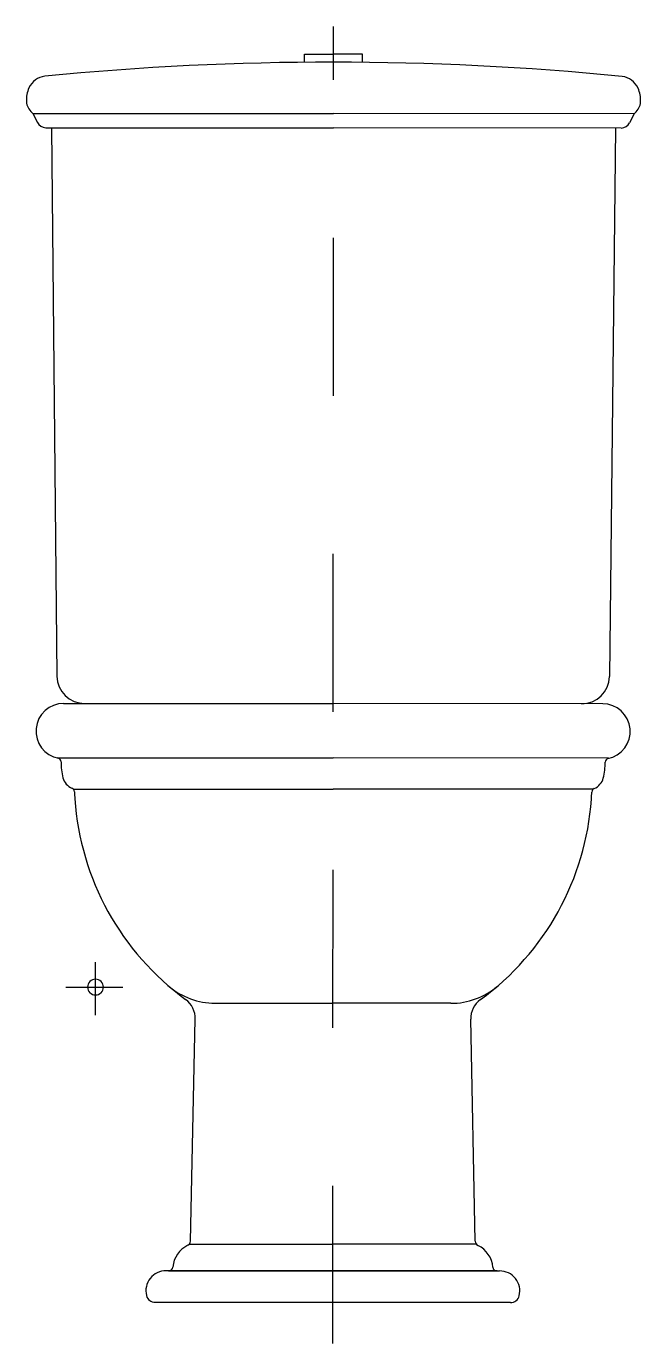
# Model space of a CAD drawing. Extents: x 136.331 to 136.719, y 147.632 to 148.465.
import ezdxf

# ---------------------------------------------------------------- set-up
doc = ezdxf.new("R2010")
doc.units = 0
doc.header["$LTSCALE"] = 0.279281
doc.header["$MEASUREMENT"] = 0
doc.linetypes.add('AXES', pattern=[0.54, 0.3, -0.08, 0.08, -0.08])
doc.linetypes.add('CONTINU', pattern=[0])
doc.layers.get('0').update_dxf_attribs({"linetype": 'CONTINUOUS'})
doc.layers.add('DECA_EIXOS', color=5, linetype='AXES')

msp = doc.modelspace()

# ---------------------------------------------------------------- linework, layer by layer
at = {"linetype": 'CONTINU'}
for p, q in [((136.50678, 148.44267), (136.50672, 148.44773)), ((136.50672, 148.44773), (136.52515, 148.44773)), ((136.54357, 148.44771), (136.52515, 148.44773)), ((136.54351, 148.44264), (136.54357, 148.44771)), ((136.33489, 148.41019), (136.33783, 148.40457)), ((136.33489, 148.41019), (136.52513, 148.41019)), ((136.71536, 148.40998), (136.52513, 148.41019)), ((136.71536, 148.40998), (136.71241, 148.40436)), ((136.34309, 148.40123), (136.52512, 148.40123)), ((136.3467, 148.40124), (136.35004, 148.05398)), ((136.70715, 148.40103), (136.52512, 148.40123)), ((136.70354, 148.40104), (136.69982, 148.05379)), ((136.35442, 148.03677), (136.52492, 148.03677)), ((136.69541, 148.03658), (136.52492, 148.03677)), ((136.3507, 148.00226), (136.5249, 148.00226)), ((136.6991, 148.00207), (136.5249, 148.00226)), ((136.36047, 147.9826), (136.52489, 147.9826)), ((136.68931, 147.98242), (136.52489, 147.9826)), ((136.4503, 147.84704), (136.52481, 147.84704)), ((136.59933, 147.84696), (136.52481, 147.84704)), ((136.43464, 147.69647), (136.43769, 147.837)), ((136.61482, 147.69637), (136.61193, 147.8369)), ((136.43388, 147.69451), (136.52473, 147.69451)), ((136.61558, 147.69441), (136.52473, 147.69451)), ((136.52472, 147.67764), (136.41929, 147.67764)), ((136.52472, 147.67764), (136.63015, 147.67752)), ((136.41242, 147.65773), (136.52471, 147.65773)), ((136.41242, 147.65773), (136.52471, 147.65773)), ((136.41242, 147.65773), (136.637, 147.65773)), ((136.41242, 147.65773), (136.637, 147.65773)), ((136.637, 147.65761), (136.52471, 147.65773)), ((136.637, 147.65761), (136.52471, 147.65773))]:
    msp.add_line(p, q, dxfattribs=at)
at = {"linetype": 'CONTINUOUS'}
for p in [(136.42085, 147.67764), (136.62859, 147.67752)]:
    msp.add_line(p, (136.52472, 147.67764), dxfattribs=at)
msp.add_arc((136.52411, 146.57936), 1.86338, 84.34519, 95.59142, dxfattribs=at)
at = {"linetype": 'CONTINU'}
for centre, radius, start, end in [((136.34433, 148.42086), 0.01314, 97.77213, 154.64628), ((136.70593, 148.42066), 0.01314, 25.29033, 82.16448), ((136.3494, 148.41891), 0.01855, 155.88171, 183.40622), ((136.70087, 148.41871), 0.01855, 356.53039, 24.0549), ((136.34093, 148.41849), 0.01008, 183.9149, 229.30252), ((136.70933, 148.41829), 0.01008, 310.63408, 356.02171), ((136.33285, 148.4091), 0.00231, 28.19132, 49.3758), ((136.7174, 148.40888), 0.00231, 130.56081, 151.74529), ((136.34355, 148.40776), 0.00655, 209.13539, 265.97438), ((136.7067, 148.40756), 0.00655, 273.96223, 330.80122), ((136.3676, 148.05433), 0.01756, 181.14228, 270.63443), ((136.68226, 148.05416), 0.01756, 269.30218, 358.79433), ((136.35442, 148.01932), 0.01746, 90, 259.43395), ((136.6954, 148.01913), 0.01746, 280.50266, 89.93661), ((136.35014, 147.9997), 0.00262, 0.92107, 77.68807), ((136.39908, 148.00025), 0.04632, 180.6272, 193.12666), ((136.65072, 148.00011), 0.04632, 346.80995, 359.30941), ((136.69965, 147.99951), 0.00262, 102.24854, 179.01554), ((136.36365, 147.99233), 0.01002, 195.01213, 246.65993), ((136.35869, 147.98076), 0.00256, 3.01458, 67.2494), ((136.69109, 147.98058), 0.00256, 112.68721, 176.92202), ((136.68614, 147.99215), 0.01002, 293.27668, 344.92448), ((136.52985, 147.98744), 0.16873, 182.22221, 183.7813), ((136.53299, 147.98817), 0.17191, 183.9566, 233.83014), ((136.5168, 147.98818), 0.17191, 306.10647, 355.98), ((136.51994, 147.98744), 0.16873, 356.15531, 357.7144), ((136.37459, 147.85722), 0.00499, 90, 270), ((136.37459, 147.85722), 0.00499, 270, 90), ((136.45022, 147.89209), 0.04505, 229.28796, 270.09299), ((136.59946, 147.89201), 0.04505, 269.84361, 310.64864), ((136.42268, 147.83727), 0.01501, 358.95569, 53.87273), ((136.62694, 147.83716), 0.01501, 126.06388, 180.98092), ((136.44031, 147.67862), 0.01687, 115.92074, 175.19151), ((136.43162, 147.69651), 0.00302, 295.88955, 359.22479), ((136.43162, 147.69651), 0.00302, 295.88955, 359.22479), ((136.61784, 147.69641), 0.00302, 180.71182, 244.04706), ((136.61784, 147.69641), 0.00302, 180.71182, 244.04706), ((136.60913, 147.67852), 0.01687, 4.7451, 64.01587), ((136.41907, 147.66501), 0.01262, 89.00895, 194.04886), ((136.42088, 147.68027), 0.00264, 269.35684, 354.78337), ((136.62857, 147.68016), 0.00264, 185.15324, 270.57977), ((136.63036, 147.6649), 0.01262, 345.88775, 90.92766), ((136.41216, 147.6632), 0.00548, 193.20154, 272.71584), ((136.63727, 147.66308), 0.00548, 267.22077, 346.73507)]:
    msp.add_arc(centre, radius, start, end, dxfattribs=at)
at = {"layer": 'DECA_EIXOS'}
for p, q in [((136.5247, 147.63152), (136.52516, 148.46541)), ((136.37459, 147.83953), (136.37459, 147.87294)), ((136.35575, 147.85722), (136.39179, 147.85722))]:
    msp.add_line(p, q, dxfattribs=at)

doc.saveas('drawing.dxf')
